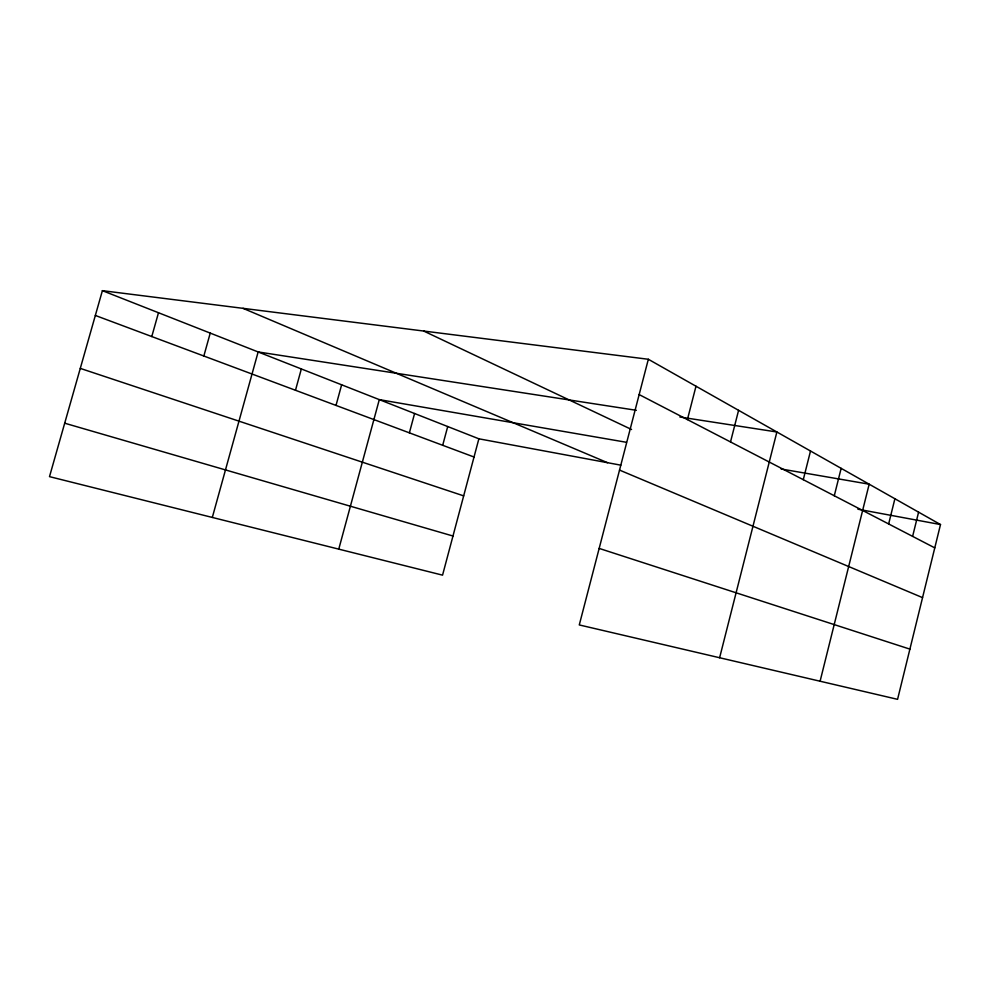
<?xml version="1.0" encoding="UTF-8"?>
<svg xmlns="http://www.w3.org/2000/svg" width="990" height="990" viewBox="0 0 990 990"><rect width="100%" height="100%" fill="white"/><g stroke="black" fill="none" stroke-linecap="round" stroke-linejoin="round"><path stroke-width="1.49" d="M648.339 359.271L940.5 524.552L897.571 699.336L579.274 624.938L648.339 359.271L102.391 290.664L49.5 476.636L442.555 575.153L478.875 438.805L102.391 290.664M888.649 523.945L894.898 498.75M912.619 536.37L918.596 512.152M820.091 681.231L869.171 484.197L781.11 468.988M834.285 495.755L841.154 468.344M803.286 479.68L810.513 451.007M719.619 657.744L776.878 431.986L679.895 417.013M730.509 441.936L738.59 410.318M687.407 419.587L695.995 386.224M442.691 445.302L447.715 426.542M409.377 432.84L414.587 413.511M338.766 549.128L379.306 399.626L626.447 442.295M336.006 405.417L341.637 384.801M295.49 390.27L301.344 368.948M212.318 517.436L258.142 351.945L636.36 410.305M203.841 356.016L210.239 333.098M151.779 336.55L158.487 312.741M478.875 438.805L620.817 465.164M857.897 509.207L940.5 524.552M64.697 423.2L452.975 536.023M599.173 548.411L909.909 649.131M80.289 368.391L463.679 495.866M95.337 315.451L474.024 457.009M619.53 470.089L922.556 597.626M243.02 308.336L607.501 462.689M423.695 331.044L631.558 429.487M639.156 394.577L934.77 547.866"/></g></svg>
